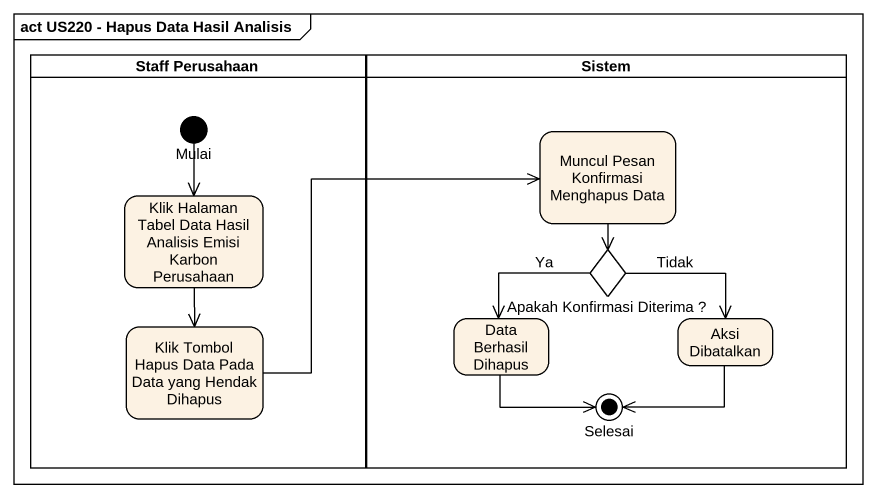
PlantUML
@startuml
mainframe act US220 - Hapus Data Hasil Analisis
hide empty description
state "Staff Perusahaan" as Staff_Perusahaan <<partition>> {
  state Mulai <<start>>
  state "Klik Halaman Tabel Data Hasil Analisis Emisi Karbon Perusahaan" as Klik_Halaman_Tabel_Data
  state "Klik Tombol Hapus Data Pada Data yang Hendak Dihapus" as Klik_Tombol_Hapus_Data_Pada
}
state Sistem <<partition>> {
  state "Muncul Pesan Konfirmasi Menghapus Data" as Muncul_Pesan_Konfirmasi
  state "Apakah Konfirmasi Diterima ?" as Apakah_Konfirmasi_Diterima <<choice>>
  state "Data Berhasil Dihapus" as Data_Berhasil_Dihapus
  state "Aksi Dibatalkan" as Aksi_Dibatalkan
  state Selesai <<end>>
}
Mulai --> Klik_Halaman_Tabel_Data
Muncul_Pesan_Konfirmasi --> Apakah_Konfirmasi_Diterima
Klik_Halaman_Tabel_Data --> Klik_Tombol_Hapus_Data_Pada
Apakah_Konfirmasi_Diterima --> Data_Berhasil_Dihapus : Ya
Apakah_Konfirmasi_Diterima -right-> Aksi_Dibatalkan : Tidak
Klik_Tombol_Hapus_Data_Pada -right-> Muncul_Pesan_Konfirmasi
Data_Berhasil_Dihapus -right-> Selesai
Aksi_Dibatalkan -left-> Selesai
@enduml
